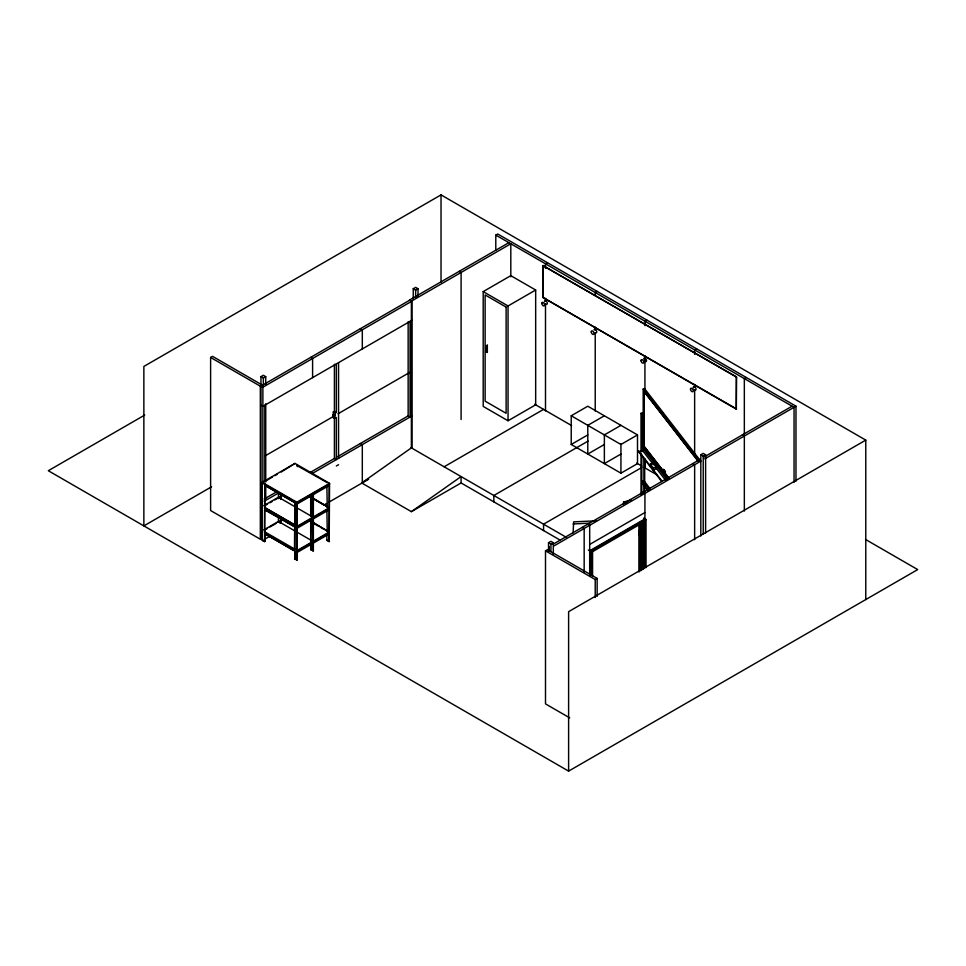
<?xml version="1.0" encoding="UTF-8"?>
<svg xmlns="http://www.w3.org/2000/svg" width="966" height="966" viewBox="0 0 966 966"><rect width="100%" height="100%" fill="white"/><g stroke="black" fill="none" stroke-linecap="round" stroke-linejoin="round"><path stroke-width="1.45" d="M573.055 532.978L573.695 521.869L596.179 520.819M639.275 531.191C641.086 529.585 638.611 541.008 639.927 531.034M643.803 417.288L643.803 417.904L642.74 416.636M411.383 511.654L461.096 476.576L461.096 482.952L411.383 511.654L361.67 482.952L411.383 447.874M865.778 599.56L865.778 440.11L441.027 194.878L143.862 366.44L143.862 525.89L211.626 486.767M210.612 357.468L212.544 356.345L262.257 385.048L260.325 386.171L210.612 357.468L210.612 510.543L260.325 539.233L260.325 386.171M144.695 415.078L48.3 470.72L568.612 771.122L917.7 569.578L865.536 539.463M495.787 250.109L495.787 235.1L497.719 233.989L795.984 406.191L795.984 481.225M260.953 385.675L260.953 376.643L263.332 375.279L265.735 376.668L265.735 384.178M413.243 299.255L413.243 288.725L415.609 287.361L418.012 288.737L418.012 296.26M260.953 376.643L263.356 378.032L265.735 376.668M413.243 288.725L415.646 290.114L418.012 288.737M508.877 242.659L409.451 300.064L411.383 301.175L510.809 243.782L510.809 276.795M260.953 539.173L260.953 386.098L410.079 299.991M260.953 386.098L262.885 387.209L412.011 301.114L412.011 448.296M412.011 320.241L262.885 406.348L260.953 405.225M483.193 291.611L510.809 275.672L535.671 290.017L535.671 404.826L508.044 420.765L483.193 406.42L483.193 291.611L508.044 305.968L535.671 290.017M547.432 262.692L545.5 263.803L545.5 268.306M542.977 265.602L736.575 377.066L736.297 409.113L542.977 297.492L542.977 265.602L736.575 377.066M333.306 411.927L335.238 413.05L335.238 415.597L333.306 414.474L333.306 411.927L334.417 411.287L336.349 412.41L336.349 363.928M335.238 413.05L336.349 412.41M334.417 417.892L334.417 458.488L336.349 459.599L336.349 417.505L334.683 418.471L332.751 417.348L333.306 414.474M265.07 455.916L332.847 416.781M338.052 413.774L409.741 372.381M332.751 414.8L335.238 415.597M542.977 297.492L736.575 408.956M487.335 346.142L486.236 345.502L486.236 351.89L487.335 351.25M264.913 509.589L294.859 526.881L264.551 509.794L264.551 532.761L294.497 550.04L294.859 501.366L294.859 558.771L294.859 551.115L264.913 533.824L264.913 541.479L262.257 540.356L262.257 482.312L295.004 463.402L329.551 483.35L329.189 541.6L326.894 540.272L326.894 535.164M272.352 477.119L262.257 482.952L296.804 502.9L329.551 483.99M274.791 475.707L277.23 474.306M281.239 471.988L295.004 463.402M597.145 291.394L595.213 292.505L595.213 295.511M264.913 484.075L264.551 541.685M296.948 465.576L327.245 482.662M264.913 485.355L294.859 502.634L264.913 485.355L264.551 508.514L294.859 525.601M264.177 499.036L277.085 491.585M334.876 458.222L310.666 472.205L312.598 473.316M337.424 456.749L408.147 415.911L410.079 417.034L410.079 321.364M264.177 501.269L278.45 493.034M312.163 473.569L412.011 415.911M263.827 505.641L278.45 497.2L295.089 506.8M280.031 496.295L282.458 494.882M265.046 505.58L267.485 504.167M269.925 502.767L272.352 501.354M274.791 499.953L277.23 498.541M336.349 465.986L338.559 464.706M280.756 498.528L278.812 496.995M262.257 482.312L296.804 502.26L329.551 483.35M297.166 503.974L312.996 494.821M313.358 494.616L329.189 485.475M263.827 529.875L278.45 521.435L295.089 531.046M280.031 520.529L282.458 519.116M265.046 529.815L267.485 528.402M269.925 527.001L276.01 523.487M264.913 531.916L294.859 549.195M280.756 522.763L278.812 521.229M262.257 540.356L264.913 541.479M361.67 482.952L366.778 480.005M264.153 539.547L269.369 536.541M323.827 505.097L326.617 503.491M329.02 502.103L368.674 479.208M646.858 320.096L644.926 321.207L644.926 325.711M310.69 515.82L313.358 516.943L329.189 507.802L308.552 495.884M326.894 506.462L309.023 495.739M326.894 487.009L327.245 506.896M297.166 526.289L312.996 517.148L297.516 508.213M297.166 526.929L312.996 517.788M313.358 517.583L329.189 508.43L326.894 507.102M297.166 528.209L312.996 519.056M313.358 518.851L329.189 509.71M326.894 530.708L309.023 519.974M310.69 540.694L311.052 520.396M326.894 509.819L327.245 531.131M297.166 550.523L312.996 541.383L297.516 532.447M313.358 541.177L329.189 532.037L308.552 520.119M297.166 551.163L312.996 542.023M313.358 541.817L329.189 532.677L326.894 531.336M444.143 466.783L543.568 409.379M297.166 552.443L312.996 543.303M313.358 543.085L329.189 533.944M310.69 543.242L310.69 549.618L313.358 550.741L313.358 493.336M326.894 540.272L329.551 541.395M294.497 558.976L297.166 560.099L297.166 502.694M310.69 549.618L313.358 550.741M571.22 415.778L587.787 406.215L637.5 434.917L637.5 463.62L620.933 473.183L571.22 444.481L571.22 415.778L620.933 444.481L637.5 434.917M696.571 348.786L694.639 349.909L694.639 354.413M587.787 425.354L604.366 415.778M571.22 444.481L587.787 434.917M588.113 441.064L493.855 495.486L493.855 501.861M604.366 434.917L620.933 425.354M604.366 444.481L587.787 454.056L587.787 424.871M746.283 377.489L744.339 378.612L744.339 434.132M620.933 454.056L604.366 463.62L604.366 434.434M641.702 467.532L543.568 524.188L543.568 530.563M548.531 551.707L548.531 542.675L550.91 541.31L553.313 542.699L553.313 554.726M700.821 535.985L700.821 454.757L703.2 453.392L705.603 454.781L705.603 533.003M548.531 542.675L550.934 544.063L553.313 542.699M700.821 454.757L703.224 456.145L705.603 454.781M552.914 544.305L700.35 459.176M704.178 456.966L792.12 406.191M569.723 717.871L545.5 703.888L545.5 550.813L547.432 549.69L597.145 578.393L597.145 596.408M553.566 546.152L701.002 461.036M704.83 458.826L795.984 406.191M589.683 544.438L644.926 512.548M589.683 550.813L644.926 518.923L644.926 493.409L642.994 492.298M645.481 519.249L590.25 551.139L590.25 575.144M597.519 547.553L600.067 546.068M588.318 550.016L590.806 551.453L646.037 519.563L646.037 567.585M591.132 551.236L592.243 551.876L644.6 521.64L644.6 568.262M545.5 550.813L595.213 579.515L597.145 578.393M865.778 440.11L568.612 611.671L568.612 771.122M639.468 531.046L639.504 534.983M667.796 478.375L643.187 446.461L643.187 389.056L644.612 388.694L700.205 460.444M668.665 478.073L643.827 446.002L643.827 391.158L698.333 461.18M641.013 450.905L641.013 413.315L643.875 412.579M643.827 446.002L668.883 478.025M653.535 464.718L642.535 450.518L642.535 447.97L643.96 447.596M661.795 481.575L637.958 450.796L638.961 451.436L642.535 450.518M650.299 464.151L653.33 463.366L656.325 467.23L656.325 468.969L653.294 469.754L653.294 468.015L650.299 464.151L650.299 465.89M653.294 468.015L656.325 467.23M648.029 490.788L642.535 483.688L642.535 481.14L643.96 480.766L650.372 489.05M642.535 483.688L643.96 483.314L643.875 459.188M623.553 504.578L623.553 502.018L630.834 500.147M627.26 502.296L624.35 503.057L623.553 502.018M573.055 523.958L589.55 523.186M639.77 530.998L639.794 534.935M495.787 235.1L794.052 407.314L794.052 482.348M459.164 271.361L461.096 272.484L461.096 419.546M742.407 434.893L744.339 436.004L744.339 511.05M692.694 463.595L694.639 464.706L694.639 539.74M486.236 351.89L487.335 352.53L487.335 344.874M534.645 404.235L571.606 425.571M636.618 463.1L641.714 466.047M644.262 467.52L657.013 474.886M360.366 328.694L362.31 329.817L362.31 348.943M643.549 518.126L646.037 519.563M644.6 521.64L643.501 521L643.501 569.119M310.666 357.396L312.598 358.507L312.598 377.646M587.751 524.188L589.683 525.299L589.683 574.818M582.232 527.376L584.164 528.487L584.164 572.005M591.458 551.018L592.569 551.646L592.569 575.76M410.997 447.656L566.511 537.434M460.71 482.734L560.135 540.127M360.366 443.503L362.31 444.614L362.31 482.879M314.228 499.386L323.344 504.638M312.924 522.872L318.14 525.878M320.736 527.376L323.344 528.885M278.45 522.075L280.756 523.403L280.756 517.667M264.913 533.824L293.555 550.354M650.347 465.962L653.354 469.681M653.535 401.482L655.371 403.848M657.218 406.227L662.736 413.351M676.538 431.174L682.986 439.482M696.788 457.304L699.541 460.867M657.001 406.288L658.836 408.654M676.321 431.222L679.086 434.797M696.571 457.365L698.406 459.731M643.187 389.056L698.78 460.806M643.827 391.158L698.116 461.241M641.013 413.315L641.81 414.354L641.81 451.931M643.284 416.225L644.201 417.336M643.102 416.225L644.201 417.65M642.921 416.31L644.081 417.807L642.849 416.382M663.654 469.391L665.489 471.77M663.437 469.452L665.284 471.831M642.535 447.97L667.289 479.921M655.371 467.085L665.453 480.114M638.961 451.436L661.891 481.032M642.535 481.14L648.947 489.424M639.25 534.85L640.011 534.729M736.297 377.223L736.297 409.113M703.224 456.145L703.224 534.367M694.639 384.42L694.639 387.426M694.639 390.421L694.639 454.962M644.926 355.717L644.926 390.24M644.926 459.273L644.926 468.281M644.672 458.717L644.672 491.791M644.032 391.097L644.032 445.954M643.875 486.248L643.875 492.262M642.064 523.077L642.064 569.783M641.81 454.938L641.81 494.024M641.013 453.911L641.013 494.507M640.953 522.437L640.953 570.652M639.637 524.779L639.637 571.401M638.985 523.862L638.985 571.981M620.933 444.01L620.933 473.183M595.213 327.027L595.213 330.022M595.213 333.029L595.213 411.057M595.213 579.515L595.213 597.519M592.243 551.876L592.243 575.929M590.806 551.453L590.806 575.47M550.934 544.063L550.934 551.586M549.086 546.502L549.086 551.006M545.5 298.325L545.5 301.32M545.5 304.326L545.5 410.876M543.254 265.445L543.254 297.335M508.044 305.968L508.044 420.765M441.027 194.878L441.027 282.12M415.646 290.114L415.646 297.637M411.383 301.175L411.383 448.248M408.147 321.738L408.147 415.911M338.559 362.661L338.559 458.331M334.683 415.911L334.683 418.471M334.417 364.291L334.417 411.287M329.189 484.195L329.189 541.6M312.996 493.554L312.996 550.946M312.598 493.928L312.598 498.335M311.052 496.162L311.052 516.255M311.052 544.317L311.052 549.413M310.69 494.93L310.69 516.46M310.69 519.165L310.69 541.962M297.311 465.37L297.311 466.65M296.804 502.26L296.804 560.304M281.106 494.652L281.106 498.963M281.106 518.887L281.106 523.198M280.756 493.433L280.756 499.168M278.45 492.732L278.45 498.625M278.45 516.967L278.45 522.171M265.735 403.74L265.735 481.962M265.735 484.968L265.735 498.504M264.817 405.225L264.817 481.466M263.356 378.032L263.356 385.555M262.885 387.209L262.885 482.589M693.31 388.03A1.956 1.123 60 0 1 694.518 386.738A1.956 1.123 60 0 1 696.015 389.322A1.956 1.123 60 0 1 694.276 389.721M643.754 359.014A1.956 1.123 60 0 1 645.252 358.289A1.956 1.123 60 0 1 646.495 360.873A1.956 1.123 60 0 1 644.769 361.139M594.054 329.901A1.956 1.123 60 0 1 595.624 329.66A1.956 1.123 60 0 1 596.759 332.026A1.956 1.123 60 0 1 595.382 332.678M544.558 301.742A1.956 1.123 60 0 1 546.056 301.018A1.956 1.123 60 0 1 547.299 303.602A1.956 1.123 60 0 1 545.585 303.879M264.913 507.669L294.859 524.961L264.913 507.669M506.112 307.079L485.125 294.956L485.125 401.156L506.112 413.279L506.112 307.079M690.497 389.189A1.956 1.123 60 0 0 692.562 391.761A1.956 1.123 60 0 0 692.562 389.008A1.956 1.123 60 0 0 690.497 389.189M640.989 360.608A1.956 1.123 60 0 0 643.066 363.18A1.956 1.123 60 0 0 643.066 360.427A1.956 1.123 60 0 0 640.989 360.608M591.24 331.881A1.956 1.123 60 0 0 593.317 334.465A1.956 1.123 60 0 0 593.317 331.7A1.956 1.123 60 0 0 591.24 331.881M541.793 303.336A1.956 1.123 60 0 0 543.87 305.92A1.956 1.123 60 0 0 543.87 303.155A1.956 1.123 60 0 0 541.793 303.336"/></g></svg>
